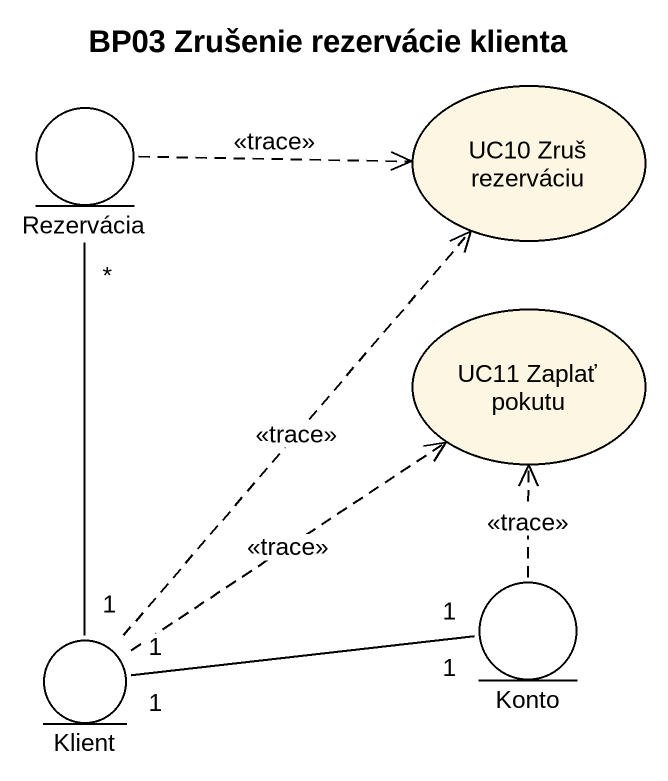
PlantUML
@startuml
title BP03 Zrušenie rezervácie klienta
entity Rezervácia
usecase "UC10 Zruš rezerváciu" as UC10_Zruš_rezerváciu
usecase "UC11 Zaplať pokutu" as UC11_Zaplať_pokutu
entity Klient
entity Konto
Rezervácia .right.> UC10_Zruš_rezerváciu : <<trace>>
Klient "1" -up- "*" Rezervácia
Klient .up.> UC10_Zruš_rezerváciu : <<trace>>
Klient .up.> UC11_Zaplať_pokutu : <<trace>>
Klient "1" -right- "1" Konto
Konto .up.> UC11_Zaplať_pokutu : <<trace>>
Konto "1" -left- "1" Klient
@enduml
